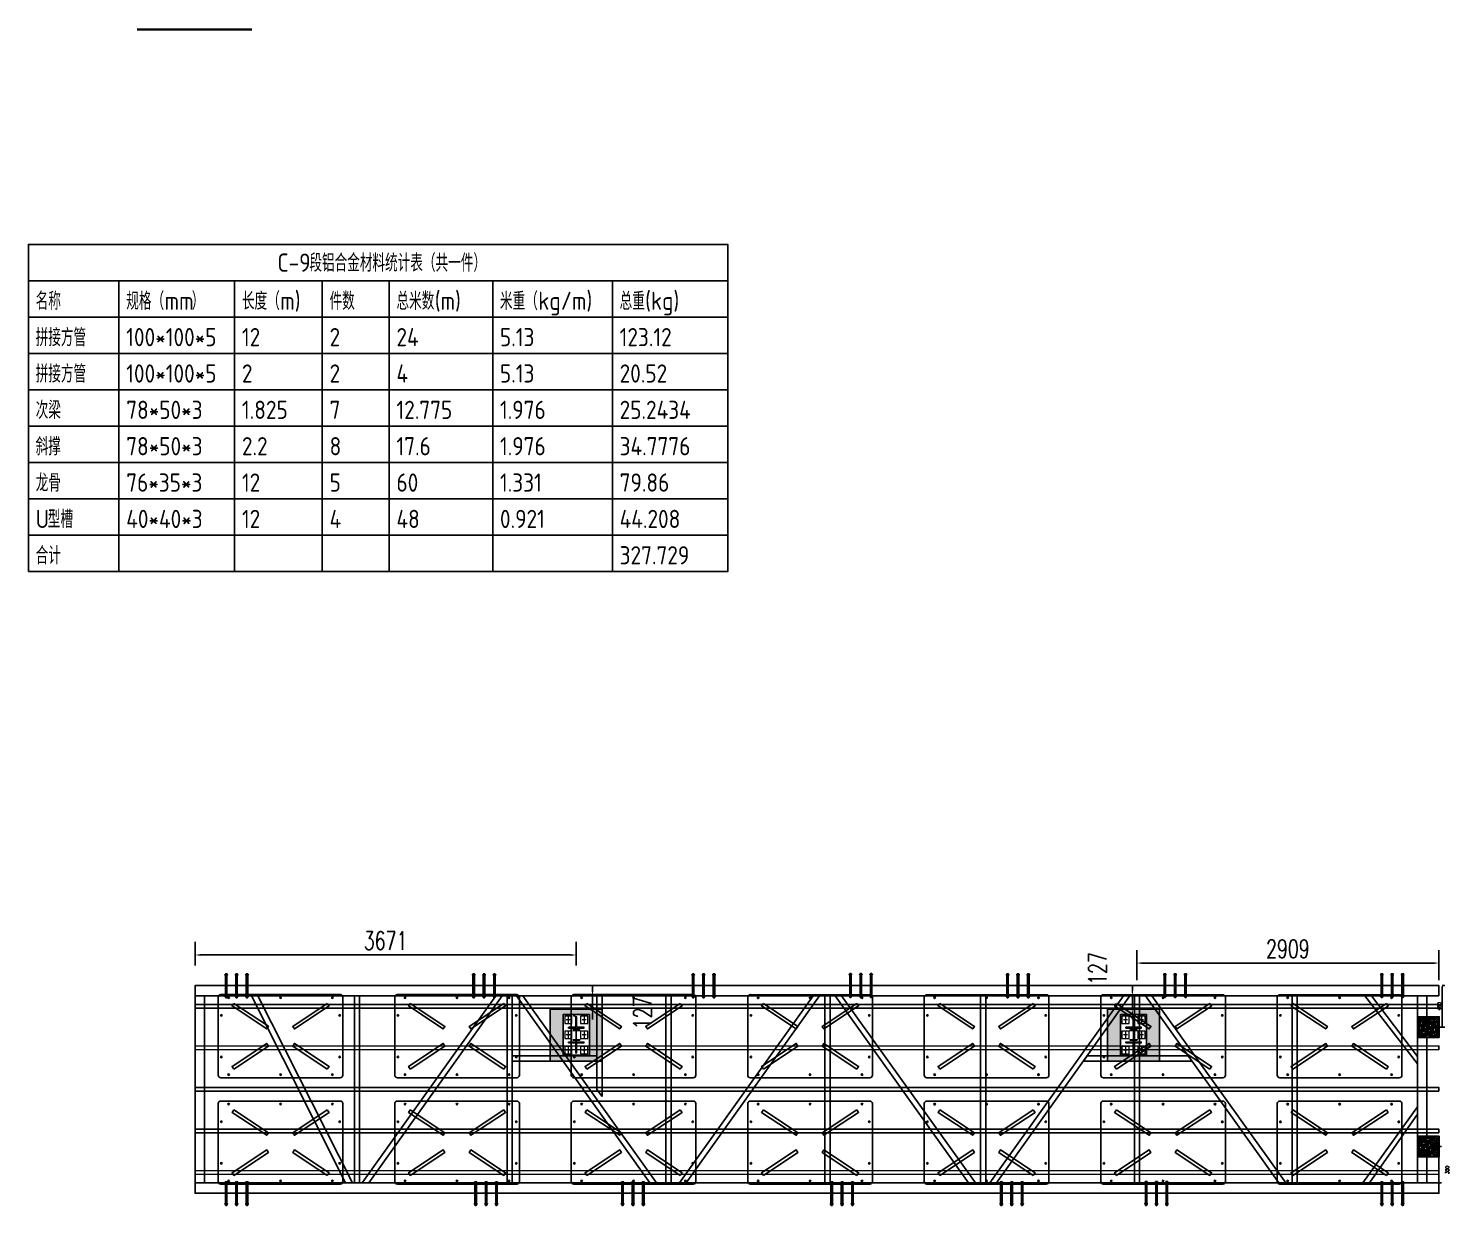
# Model space of a CAD drawing. Extents: x -89702 to 926017, y -610001 to -56924.
# Drawn here: x 51787 to 65474, y -563489 to -552156 of the extents above; entities that cross this region are included whole.
import ezdxf

# ---------------------------------------------------------------- set-up
doc = ezdxf.new("R2010")
doc.units = 0
doc.header["$LTSCALE"] = 10
doc.header["$MEASUREMENT"] = 0
doc.linetypes.add('线型2', pattern=[2.5, 1.5, -1])
for name, color, linetype in [('BJ02', 2, 'Continuous'), ('DIM_SYMB', 3, 'Continuous'), ('L-TEXT文字标注', 7, 'Continuous'), ('PUB_TAB', 7, 'Continuous'), ('W-FLOAT_BOWL浮筒', 253, 'Continuous'), ('W-STEEL_FRAME钢架', 3, 'Continuous'), ('W-STEEL_KEEL钢龙骨', 5, 'Continuous'), ('房屋工字钢', 2, 'Continuous'), ('螺栓孔位', 2, 'Continuous')]:
    doc.layers.add(name, color=color, linetype=linetype)
for name, color, linetype, lineweight in [('孔标注', 9, 'Continuous', 18), ('字符标注', 9, 'Continuous', 18), ('柱_主零件_实线', 51, 'Continuous', 18), ('柱_零件_实线', 3, 'Continuous', 18), ('螺栓组-普通_实线', 9, 'Continuous', 18), ('钢板标注', 9, 'Continuous', 18)]:
    doc.layers.add(name, color=color, linetype=linetype, lineweight=lineweight)
doc.styles.get("Standard").update_dxf_attribs({"font": 'gbenor.shx', "bigfont": 'gbcbig.shx'})
doc.styles.add('STANDARD_T3', font='simplex.shx', dxfattribs={"width": 0.7, "bigfont": 'gbcbig.shx'})
doc.dimstyles.new('W&&10', dxfattribs={"dimtxt": 35, "dimasz": 10, "dimexe": 25, "dimexo": 30, "dimgap": 10, "dimtad": 1, "dimdec": 0, "dimzin": 0, "dimdsep": 46, "dimtxsty": 'STANDARD_T3', "dimcen": 0.09, "dimclrd": 1, "dimclre": 1, "dimclrt": 7, "dimazin": 2, "dimtfac": 1, "dimtdec": 0, "dimtix": 1, "dimtmove": 2, "dimatfit": 3, "dimfxl": 0, "dimtolj": 1, "dimtzin": 0, "dimarcsym": 0})
doc.dimstyles.new('W&&50', dxfattribs={"dimtxt": 175, "dimasz": 50, "dimexe": 125, "dimexo": 150, "dimgap": 50, "dimtad": 1, "dimdec": 0, "dimzin": 0, "dimdsep": 46, "dimtxsty": 'STANDARD_T3', "dimcen": 0.09, "dimclrd": 1, "dimclre": 1, "dimclrt": 7, "dimazin": 2, "dimtfac": 1, "dimtdec": 0, "dimtix": 1, "dimtmove": 2, "dimatfit": 3, "dimfxl": 0, "dimtolj": 1, "dimtzin": 0, "dimarcsym": 0})

# ---------------------------------------------------------------- blocks, each defined once
blk = doc.blocks.new('*U1952')
at = {"color": 4}
blk.add_lwpolyline([(18, 5990), (17, -5990), (-18, -5990), (-17, 5990)], close=True, dxfattribs=at)
blk = doc.blocks.new('*U1953')
at = {"layer": 'W-STEEL_KEEL钢龙骨', "color": 0, "linetype": 'ByBlock', "lineweight": -2, "transparency": 16777216}
for p in [(0, 0), (400, 0), (800, 0), (1200, 0), (1600, 0)]:
    blk.add_blockref('*U1952', p, dxfattribs=at)
blk = doc.blocks.new('01')
h = blk.add_hatch()
h.set_pattern_fill('HOUND', color=77, scale=5)
h.set_pattern_definition([(0, (0, 0), (31.75, 7.9375), [127, -63.5]), (90, (0, 0), (-7.9375, -31.75), [127, -63.5])])
h.paths.add_polyline_path([(50227, 12928), (50227, 12728), (50427, 12728), (50427, 12928)])
h.paths.add_polyline_path([(50382, 12893, -1), (50402, 12893, -1)], flags=16)
h.paths.add_polyline_path([(50252, 12893, -1), (50272, 12893, -1)], flags=16)
h.paths.add_polyline_path([(50402, 12763, -1), (50382, 12763, -1)], flags=16)
h.paths.add_polyline_path([(50272, 12763, -1), (50252, 12763, -1)], flags=16)
at = {"color": 251}
blk.add_lwpolyline([(50227, 12928), (50427, 12928), (50427, 12728), (50227, 12728)], close=True, dxfattribs=at)
at = {"color": 6}
for centre in [(50262, 12893), (50392, 12893), (50262, 12763), (50392, 12763)]:
    blk.add_circle(centre, 10, dxfattribs=at)
blk = doc.blocks.new('*D1954')
at = {"color": 1, "lineweight": -2, "transparency": 16777216}
for p, q in [((384746, -105126), (384772, -105126)), ((384747, -105516), (384747, -105136)), ((384666, -105526), (384772, -105526))]:
    blk.add_line(p, q, dxfattribs=at)
at = {"color": 1, "transparency": 16777216}
for points in [[(384745, -105136), (384748, -105136), (384747, -105126)], [(384745, -105516), (384748, -105516), (384747, -105526)]]:
    blk.add_solid(points, dxfattribs=at)
at = {"layer": 'Defpoints', "color": 0, "transparency": 16777216}
for p in [(384716, -105126), (384747, -105126), (384636, -105526)]:
    blk.add_point(p, dxfattribs=at)
at = {"color": 7, "transparency": 16777216, "insert": (384719, -105326), "char_height": 35, "attachment_point": 5, "rotation": 90, "style": 'STANDARD_T3'}
blk.add_mtext('\\A1;400', dxfattribs=at)
blk = doc.blocks.new('*D1955')
at = {"color": 1, "lineweight": -2, "transparency": 16777216}
for p, q in [((384666, -106676), (384741, -106676)), ((384716, -106686), (384716, -107016)), ((384601, -107026), (384741, -107026))]:
    blk.add_line(p, q, dxfattribs=at)
at = {"color": 1, "transparency": 16777216}
for points in [[(384714, -106686), (384717, -106686), (384716, -106676)], [(384714, -107016), (384717, -107016), (384716, -107026)]]:
    blk.add_solid(points, dxfattribs=at)
at = {"layer": 'Defpoints', "color": 0, "transparency": 16777216}
for p in [(384636, -106676), (384571, -107026), (384716, -107026)]:
    blk.add_point(p, dxfattribs=at)
at = {"color": 7, "transparency": 16777216, "insert": (384795, -106901), "char_height": 35, "attachment_point": 5, "rotation": 90, "style": 'STANDARD_T3'}
blk.add_mtext('\\A1;350', dxfattribs=at)
blk = doc.blocks.new('1')
at = {"lineweight": -3}
for p, q in [((-1521938, 1214338), (-1521935, 1214338)), ((-1521938, 1214336), (-1521931, 1214336)), ((-1521938, 1214336), (-1521914, 1214336)), ((-1521936, 1214341), (-1521936, 1214346)), ((-1521936, 1214346), (-1521916, 1214346)), ((-1521935, 1214341), (-1521936, 1214341)), ((-1521934, 1214347), (-1521932, 1214347)), ((-1521933, 1214352), (-1521931, 1214355)), ((-1521933, 1214136), (-1521933, 1214352)), ((-1521919, 1214352), (-1521933, 1214352)), ((-1521932, 1214347), (-1521919, 1214347)), ((-1521932, 1214346), (-1521932, 1214341)), ((-1521921, 1214355), (-1521931, 1214355)), ((-1521919, 1214352), (-1521921, 1214355)), ((-1521919, 1214347), (-1521921, 1214347)), ((-1521921, 1214346), (-1521921, 1214341)), ((-1521919, 1214136), (-1521919, 1214352)), ((-1521917, 1214341), (-1521916, 1214341)), ((-1521914, 1214338), (-1521917, 1214338)), ((-1521916, 1214341), (-1521916, 1214346)), ((-1521938, 1214136), (-1521931, 1214136)), ((-1521938, 1214136), (-1521914, 1214136)), ((-1521938, 1214134), (-1521935, 1214134)), ((-1521935, 1214131), (-1521936, 1214131)), ((-1521936, 1214131), (-1521936, 1214126)), ((-1521936, 1214126), (-1521916, 1214126)), ((-1521934, 1214125), (-1521932, 1214125)), ((-1521932, 1214126), (-1521932, 1214131)), ((-1521932, 1214125), (-1521919, 1214125)), ((-1521921, 1214126), (-1521921, 1214131)), ((-1521919, 1214125), (-1521921, 1214125)), ((-1521914, 1214134), (-1521917, 1214134)), ((-1521917, 1214131), (-1521916, 1214131)), ((-1521916, 1214131), (-1521916, 1214126))]:
    blk.add_line(p, q, dxfattribs=at)
at = {"color": 1}
for p, q in [((-1521936, 1214346), (-1521934, 1214347)), ((-1521919, 1214347), (-1521916, 1214346))]:
    blk.add_line(p, q, dxfattribs=at)
at = {"color": 6, "lineweight": -3}
for p, q in [((-1521931, 1214136), (-1521931, 1214355)), ((-1521921, 1214136), (-1521921, 1214355))]:
    blk.add_line(p, q, dxfattribs=at)
at = {"lineweight": -3}
for points in [[(-1521933, 1214336), (-1521938, 1214336), (-1521938, 1214338), (-1521914, 1214338), (-1521914, 1214336), (-1521919, 1214336)], [(-1521935, 1214338), (-1521935, 1214341), (-1521917, 1214341), (-1521917, 1214338)], [(-1521933, 1214136), (-1521938, 1214136), (-1521938, 1214134), (-1521914, 1214134), (-1521914, 1214136), (-1521919, 1214136)], [(-1521935, 1214134), (-1521935, 1214131), (-1521917, 1214131), (-1521917, 1214134)]]:
    blk.add_lwpolyline(points, dxfattribs=at)
for centre, radius, start, end in [((-1521934, 1214129), 3.22, 223.6028, 316.3972), ((-1521926, 1214140), 14.7, 248.7607, 291.2393), ((-1521919, 1214129), 3.22, 223.6028, 316.3972)]:
    blk.add_arc(centre, radius, start, end, dxfattribs=at)
blk = doc.blocks.new('螺栓孔位')
at = {"layer": '螺栓孔位', "color": 1, "rotation": 270}
for p in [(-1214244, -1521833), (-1214244, -1521933), (-1214244, -1522033)]:
    blk.add_blockref('1', p, dxfattribs=at)
blk = doc.blocks.new('*D1485')
at = {"layer": 'Defpoints', "color": 0, "transparency": 16777216}
for p in [(53392, -561076), (53392, -561847), (57063, -561847)]:
    blk.add_point(p, dxfattribs=at)
at = {"layer": 'L-TEXT文字标注', "color": 1, "lineweight": -2, "transparency": 16777216}
for p, q in [((53392, -561176), (53392, -560951)), ((57063, -561176), (57063, -560951)), ((57013, -561076), (53442, -561076))]:
    blk.add_line(p, q, dxfattribs=at)
at = {"layer": 'L-TEXT文字标注', "color": 1, "transparency": 16777216}
for points in [[(53442, -561068), (53442, -561085), (53392, -561076)], [(57013, -561068), (57013, -561085), (57063, -561076)]]:
    blk.add_solid(points, dxfattribs=at)
at = {"layer": 'L-TEXT文字标注', "color": 7, "transparency": 16777216, "insert": (55227, -560939), "char_height": 175, "attachment_point": 5, "style": 'STANDARD_T3'}
blk.add_mtext('\\A1;3671', dxfattribs=at)
blk = doc.blocks.new('$matou$00000145')
at = {"layer": 'W-FLOAT_BOWL浮筒'}
for p, q in [((-600, -375), (-600, 375)), ((-575, 400), (575, 400)), ((600, 375), (600, -375)), ((575, -400), (-575, -400))]:
    blk.add_line(p, q, dxfattribs=at)
at = {"layer": 'W-FLOAT_BOWL浮筒', "color": 3}
for p, q in [((-507, 370), (-493, 370)), ((-500, 377), (-500, 363)), ((-7, 370), (7, 370)), ((0, 377), (0, 363)), ((493, 370), (507, 370)), ((500, 377), (500, 363)), ((-577, 200), (-563, 200)), ((-570, 207), (-570, 193)), ((563, 200), (577, 200)), ((570, 207), (570, 193)), ((-577, -200), (-563, -200)), ((-570, -193), (-570, -207)), ((563, -200), (577, -200)), ((570, -193), (570, -207)), ((-507, -370), (-493, -370)), ((-500, -377), (-500, -363)), ((-7, -370), (7, -370)), ((0, -377), (0, -363)), ((493, -370), (507, -370)), ((500, -377), (500, -363))]:
    blk.add_line(p, q, dxfattribs=at)
at = {"layer": 'W-FLOAT_BOWL浮筒', "ltscale": 100}
for points in [[(-450, 316), (-117, 95), (-133, 70), (-467, 291)], [(450, 316), (117, 95), (133, 70), (467, 291)], [(-450, -316), (-117, -95), (-133, -70), (-467, -291)], [(450, -316), (117, -95), (133, -70), (467, -291)]]:
    blk.add_lwpolyline(points, close=True, dxfattribs=at)
at = {"layer": 'W-FLOAT_BOWL浮筒'}
for centre in [(-500, 370), (0, 370), (500, 370), (-570, 200), (570, 200), (-570, -200), (570, -200), (-500, -370), (0, -370), (500, -370)]:
    blk.add_circle(centre, 7, dxfattribs=at)
for centre, start, end in [((-575, 375), 90, 180), ((575, 375), 0, 90), ((-575, -375), 180, 270), ((575, -375), 270, 0)]:
    blk.add_arc(centre, 25, start, end, dxfattribs=at)
blk = doc.blocks.new('*U1524')
at = {"layer": 'W-FLOAT_BOWL浮筒', "rotation": 270}
blk.add_blockref('$matou$00000145', (0, 0), dxfattribs=at)
blk = doc.blocks.new('*U1525')
at = {"layer": 'W-FLOAT_BOWL浮筒', "color": 0, "linetype": 'ByBlock', "lineweight": -2, "transparency": 16777216}
for p in [(0, 10200), (1024, 10200), (0, 8500), (1024, 8500), (0, 6800), (1024, 6800), (0, 5100), (1024, 5100), (0, 3400), (1024, 3400), (0, 1700), (1024, 1700), (0, 0), (1024, 0)]:
    blk.add_blockref('*U1524', p, dxfattribs=at)
blk = doc.blocks.new('GZG')
at = {"layer": '孔标注', "ltscale": 100000, "const_width": 2.01}
blk.add_lwpolyline([(51, 341, 1), (49, 341, 1)], format="xyb", close=True, dxfattribs=at)
at = {"layer": '字符标注', "ltscale": 100000, "const_width": 2.01}
blk.add_lwpolyline([(204, 341, 1), (202, 341, 1)], format="xyb", close=True, dxfattribs=at)
at = {"layer": '柱_主零件_实线', "lineweight": 18, "ltscale": 100000}
for p, q in [((51, 261), (51, 271)), ((202, 271), (51, 271)), ((51, 261), (123, 261)), ((123, 261), (123, 131)), ((130, 261), (202, 261)), ((130, 131), (130, 261)), ((202, 261), (202, 271)), ((51, 120), (51, 131)), ((51, 131), (123, 131)), ((51, 120), (202, 120)), ((130, 131), (202, 131)), ((202, 120), (202, 131))]:
    blk.add_line(p, q, dxfattribs=at)
at = {"layer": '柱_零件_实线', "lineweight": 18, "ltscale": 100000}
for p, q in [((0, 0), (0, 392)), ((0, 392), (253, 392)), ((85, 376), (15, 376)), ((15, 376), (15, 306)), ((15, 306), (85, 306)), ((85, 306), (85, 376)), ((120, 371), (120, 271)), ((133, 371), (120, 371)), ((133, 321), (120, 321)), ((133, 271), (133, 371)), ((238, 376), (168, 376)), ((168, 376), (168, 306)), ((168, 306), (238, 306)), ((238, 306), (238, 376)), ((253, 392), (253, 0)), ((15, 231), (15, 161)), ((85, 231), (15, 231)), ((15, 161), (85, 161)), ((85, 161), (85, 231)), ((133, 271), (120, 271)), ((168, 231), (168, 161)), ((238, 231), (168, 231)), ((168, 161), (238, 161)), ((238, 161), (238, 231)), ((253, 0), (0, 0)), ((15, 85), (15, 15)), ((85, 85), (15, 85)), ((15, 15), (85, 15)), ((85, 15), (85, 85)), ((120, 120), (120, 20)), ((133, 120), (120, 120)), ((133, 70), (120, 70)), ((133, 20), (120, 20)), ((133, 20), (133, 120)), ((168, 85), (168, 15)), ((238, 85), (168, 85)), ((168, 15), (238, 15)), ((238, 15), (238, 85))]:
    blk.add_line(p, q, dxfattribs=at)
at = {"layer": '柱_零件_实线', "linetype": '线型2', "lineweight": 18, "ltscale": 100000}
for p, q in [((133, 301), (120, 301)), ((92, 246), (92, 238)), ((161, 246), (92, 246)), ((92, 238), (124, 238)), ((92, 153), (92, 146)), ((92, 153), (124, 153)), ((92, 146), (161, 146)), ((124, 238), (124, 153)), ((129, 238), (161, 238)), ((129, 153), (129, 238)), ((129, 153), (161, 153)), ((161, 246), (161, 238)), ((161, 153), (161, 146)), ((133, 90), (120, 90))]:
    blk.add_line(p, q, dxfattribs=at)
at = {"layer": '螺栓组-普通_实线', "lineweight": 18, "ltscale": 100000}
for p, q in [((70, 341), (30, 341)), ((50, 371), (50, 311)), ((223, 341), (183, 341)), ((203, 371), (203, 311)), ((70, 196), (30, 196)), ((50, 226), (50, 166)), ((223, 196), (183, 196)), ((203, 226), (203, 166)), ((70, 50), (30, 50)), ((50, 80), (50, 20)), ((223, 50), (183, 50)), ((203, 80), (203, 20))]:
    blk.add_line(p, q, dxfattribs=at)
at = {"layer": '螺栓组-普通_实线', "color": 1, "ltscale": 100000, "const_width": 10}
for points in [[(55, 341, 1), (45, 341, 1)], [(208, 341, 1), (198, 341, 1)], [(55, 196, 1), (45, 196, 1)], [(208, 196, 1), (198, 196, 1)], [(55, 50, 1), (45, 50, 1)], [(208, 50, 1), (198, 50, 1)]]:
    blk.add_lwpolyline(points, format="xyb", close=True, dxfattribs=at)
at = {"layer": '钢板标注', "ltscale": 100000, "const_width": 2.01}
for points in [[(51, 50, 1), (49, 50, 1)], [(254, 0, 1), (252, 0, 1)]]:
    blk.add_lwpolyline(points, format="xyb", close=True, dxfattribs=at)
blk = doc.blocks.new('GG')
at = {"layer": 'W-STEEL_FRAME钢架', "true_color": 0x636466}
h = blk.add_hatch(color=251, dxfattribs=at)
h.dxf.hatch_style = 1
h.paths.add_polyline_path([(500, 500), (0, 500), (0, 0), (500, 0)])
h.paths.add_polyline_path([(377, 55), (124, 55), (124, 447), (377, 447)], flags=16)
at = {"layer": 'BJ02', "color": 3}
blk.add_lwpolyline([(0, 0), (500, 0), (500, 500), (0, 500)], close=True, dxfattribs=at)
at = {"layer": '房屋工字钢', "color": 2}
blk.add_lwpolyline([(124, 55), (377, 55), (377, 447), (124, 447)], close=True, dxfattribs=at)
at = {"layer": 'W-STEEL_FRAME钢架', "color": 3}
blk.add_blockref('GZG', (124, 55), dxfattribs=at)
blk = doc.blocks.new('*D1526')
at = {"layer": 'Defpoints', "color": 0, "transparency": 16777216}
for p in [(57262, -561470), (57220, -561597), (57262, -561597)]:
    blk.add_point(p, dxfattribs=at)
at = {"layer": 'W-STEEL_FRAME钢架', "color": 1, "lineweight": -2, "transparency": 16777216}
for p, q in [((57220, -561420), (57220, -561370)), ((57112, -561470), (57095, -561470)), ((57220, -561470), (57220, -561597)), ((57112, -561597), (57095, -561597)), ((57220, -561647), (57220, -561697))]:
    blk.add_line(p, q, dxfattribs=at)
at = {"layer": 'W-STEEL_FRAME钢架', "color": 1, "transparency": 16777216}
for points in [[(57211, -561420), (57228, -561420), (57220, -561470)], [(57211, -561647), (57228, -561647), (57220, -561597)]]:
    blk.add_solid(points, dxfattribs=at)
at = {"layer": 'W-STEEL_FRAME钢架', "color": 7, "transparency": 16777216, "insert": (57701, -561634), "char_height": 175, "attachment_point": 5, "rotation": 90, "style": 'STANDARD_T3'}
blk.add_mtext('\\A1;127', dxfattribs=at)
blk = doc.blocks.new('*D1527')
at = {"layer": 'Defpoints', "color": 0, "transparency": 16777216}
for p in [(62419, -561470), (62450, -561470), (62450, -561597)]:
    blk.add_point(p, dxfattribs=at)
at = {"layer": 'W-STEEL_FRAME钢架', "color": 1, "lineweight": -2, "transparency": 16777216}
for p, q in [((62419, -561420), (62419, -561370)), ((62300, -561470), (62294, -561470)), ((62419, -561597), (62419, -561470)), ((62300, -561597), (62294, -561597)), ((62419, -561647), (62419, -561697))]:
    blk.add_line(p, q, dxfattribs=at)
at = {"layer": 'W-STEEL_FRAME钢架', "color": 1, "transparency": 16777216}
for points in [[(62411, -561420), (62427, -561420), (62419, -561470)], [(62411, -561647), (62427, -561647), (62419, -561597)]]:
    blk.add_solid(points, dxfattribs=at)
at = {"layer": 'W-STEEL_FRAME钢架', "color": 7, "transparency": 16777216, "insert": (62084, -561207), "char_height": 175, "attachment_point": 5, "rotation": 90, "style": 'STANDARD_T3'}
blk.add_mtext('\\A1;127', dxfattribs=at)
blk = doc.blocks.new('*D1528')
at = {"layer": 'Defpoints', "color": 0, "transparency": 16777216}
for p in [(65372, -561154), (62463, -561470), (65372, -561470)]:
    blk.add_point(p, dxfattribs=at)
at = {"layer": 'W-STEEL_FRAME钢架', "color": 1, "lineweight": -2, "transparency": 16777216}
for p, q in [((62463, -561320), (62463, -561029)), ((65372, -561320), (65372, -561029)), ((62513, -561154), (65322, -561154))]:
    blk.add_line(p, q, dxfattribs=at)
at = {"layer": 'W-STEEL_FRAME钢架', "color": 1, "transparency": 16777216}
for points in [[(62513, -561146), (62513, -561163), (62463, -561154)], [(65322, -561146), (65322, -561163), (65372, -561154)]]:
    blk.add_solid(points, dxfattribs=at)
at = {"layer": 'W-STEEL_FRAME钢架', "color": 7, "transparency": 16777216, "insert": (63917, -561017), "char_height": 175, "attachment_point": 5, "style": 'STANDARD_T3'}
blk.add_mtext('\\A1;2909', dxfattribs=at)
blk = doc.blocks.new('C-10')
at = {"color": 2}
for points in [[(384715.6, -105226.2), (372735.6, -105226.2), (372735.6, -105126.2), (384715.6, -105126.2)], [(372735.6, -107026.2), (372825.6, -107026.2), (372825.6, -105226.2), (372735.6, -105226.2)]]:
    blk.add_lwpolyline(points, close=True, dxfattribs=at)
at = {"color": 6}
blk.add_lwpolyline([(384598.6, -107026.2), (384508.6, -107026.2), (384508.6, -105226.2), (384598.6, -105226.2)], close=True, dxfattribs=at)
at = {"color": 2}
blk.add_lwpolyline([(372735.6, -107026.2), (372735.6, -107126.2), (384715.6, -107126.2), (384715.6, -107026.2), (372759.6, -107026.2)], dxfattribs=at)
at = {"layer": 'W-STEEL_FRAME钢架', "color": 1}
for points in [[(374250.7, -107026.2), (374185.1, -107026.2), (373278.7, -105226.2), (373340.1, -105226.2), (374250.7, -107026.2)], [(374344.1, -107026.2), (374409.7, -107026.2), (375694.1, -105226.2), (375632.6, -105226.2), (374344.1, -107026.2)], [(377180.7, -107026.2), (377115.1, -107026.2), (375830.7, -105226.2), (375892.1, -105226.2), (377180.7, -107026.2)], [(377400.7, -107026.2), (377466.3, -107026.2), (378750.7, -105226.2), (378689.3, -105226.2), (377400.7, -107026.2)], [(380250.7, -107026.2), (380185.1, -107026.2), (378900.7, -105226.2), (378962.1, -105226.2), (380250.7, -107026.2)], [(380389.7, -107026.2), (380455.3, -107026.2), (381739.7, -105226.2), (381678.3, -105226.2), (380389.7, -107026.2)], [(383239.7, -107026.2), (383174.1, -107026.2), (381889.7, -105226.2), (381951.1, -105226.2), (383239.7, -107026.2)], [(384001.5, -105224.4), (384067.1, -105225.8), (384508.9, -105811), (384508.2, -105881.1), (384001.5, -105224.4)], [(383982.6, -107026.2), (384048.2, -107026.2), (384508.6, -106363.9), (384508.6, -106293.7), (383982.6, -107026.2)]]:
    blk.add_lwpolyline(points, dxfattribs=at)
for points in [[(374270.4, -107026.2), (374320.4, -107026.2), (374320.4, -105226.2), (374270.4, -105226.2)], [(375740.8, -107026.2), (375790.8, -107026.2), (375790.8, -105226.2), (375740.8, -105226.2)], [(377270.4, -107026.2), (377320.4, -107026.2), (377320.4, -105226.2), (377270.4, -105226.2)], [(378801.1, -107026.2), (378851.1, -107026.2), (378851.1, -105226.2), (378801.1, -105226.2)], [(380300.4, -107026.2), (380350.4, -107026.2), (380350.4, -105226.2), (380300.4, -105226.2)], [(381782.5, -107026.2), (381832.5, -107026.2), (381832.5, -105226.2), (381782.5, -105226.2)], [(383300.4, -107026.2), (383350.4, -107026.2), (383350.4, -105226.2), (383300.4, -105226.2)]]:
    blk.add_lwpolyline(points, close=True, dxfattribs=at)
at = {"color": 4, "rotation": 180}
blk.add_blockref('01', (434945.7, -92698.3), dxfattribs=at)
at = {"color": 4, "xscale": -1}
blk.add_blockref('01', (434945.7, -119504.1), dxfattribs=at)
at = {"layer": 'W-STEEL_KEEL钢龙骨', "rotation": 270}
blk.add_blockref('*U1953', (378725.6, -105326.2), dxfattribs=at)
at = {"layer": '螺栓孔位', "rotation": 270}
for p in [(373142.6, -105133.9), (384272.6, -105131.9), (373142.6, -107133.9), (384272.6, -107133.9)]:
    blk.add_blockref('螺栓孔位', p, dxfattribs=at)
at = {"color": 2}
dim = blk.add_linear_dim(base=(384746.6, -105126.2), p1=(384635.6, -105526.2), p2=(384715.6, -105126.2), angle=90, dimstyle='W&&10', dxfattribs=at)
dim.commit()
dim.dimension.update_dxf_attribs({"geometry": '*D1954', "text_midpoint": (384719.1, -105326.2)})
dim = blk.add_linear_dim(base=(384715.6, -107026.2), p1=(384635.6, -106676.2), p2=(384570.6, -107026.2), angle=90, dimstyle='W&&10', dxfattribs=at)
dim.commit()
dim.dimension.update_dxf_attribs({"geometry": '*D1955', "text_midpoint": (384794.9, -106901.2), "dimtype": 128})

msp = doc.modelspace()

# ---------------------------------------------------------------- linework, layer by layer
at = {"layer": 'DIM_SYMB', "const_width": 21}
msp.add_lwpolyline([(52832.5, -552166.8), (53939.6, -552166.8)], dxfattribs=at)
at = {"layer": 'PUB_TAB'}
msp.add_lwpolyline([(51787, -557385.6), (58521.8, -557385.6), (58521.8, -554235.6), (51787, -554235.6)], close=True, dxfattribs=at)
for points in [[(51787, -554585.6), (58521.8, -554585.6)], [(52659.1, -554585.6), (52659.1, -557385.6)], [(53773.3, -554585.6), (53773.3, -557385.6)], [(54617.4, -554585.6), (54617.4, -557385.6)], [(55261.7, -554585.6), (55261.7, -557385.6)], [(56258.4, -554585.6), (56258.4, -557385.6)], [(57410.9, -554585.6), (57410.9, -557385.6)], [(51787, -554935.6), (58521.8, -554935.6)], [(51787, -555285.6), (58521.8, -555285.6)], [(51787, -555635.6), (58521.8, -555635.6)], [(51787, -555985.6), (58521.8, -555985.6)], [(51787, -556335.6), (58521.8, -556335.6)], [(51787, -556685.6), (58521.8, -556685.6)], [(51787, -557035.6), (58521.8, -557035.6)]]:
    msp.add_lwpolyline(points, dxfattribs=at)
at = {"layer": 'W-STEEL_FRAME钢架', "color": 3}
for points in [[(57312.8, -562440.3), (57262.4, -562369.8), (57262.4, -561470.3), (57312.8, -561470.3)], [(57262.6, -562046.8), (57262.6, -562097.2), (56447, -562097.2), (56447, -562046.8)], [(62957.3, -562046.8), (62993.3, -562097.2), (61948.6, -562097.2), (61984.6, -562046.8)]]:
    msp.add_lwpolyline(points, close=True, dxfattribs=at)

# ---------------------------------------------------------------- block references
at = {"layer": 'BJ02', "color": 1}
msp.add_blockref('C-10', (-319343.7, -456244.1), dxfattribs=at)
at = {"layer": 'W-FLOAT_BOWL浮筒', "rotation": 89.99834678075077}
msp.add_blockref('*U1525', (64415.1, -562882.5), dxfattribs=at)
at = {"layer": 'W-STEEL_FRAME钢架', "color": 3}
for p in [(56812.8, -562097.2), (62179.8, -562097.2)]:
    msp.add_blockref('GG', p, dxfattribs=at)
at = {"layer": '螺栓孔位', "rotation": 270}
for p in [(56182.1, -561378), (58296.5, -561378), (59810.5, -561374.6), (61324.5, -561378.1), (62838.5, -561375.9), (56201.8, -563378), (57616.2, -563378), (59630.1, -563378), (61264.1, -563378), (62658.1, -563376)]:
    msp.add_blockref('螺栓孔位', p, dxfattribs=at)

# ---------------------------------------------------------------- texts
at = {"layer": 'PUB_TAB'}
for s, height, p in [('C-9', 175, (54185.9, -554498.1)), ('段铝合金材料统计表（共一件）', 168.794, (54492.6, -554498.1)), ('名称', 168.79, (51857, -554865.6)), ('规格（', 168.79, (52729.1, -554865.6)), ('）', 168.8, (53360.2, -554865.6)), ('长度（', 168.79, (53843.3, -554865.6)), ('m)', 175, (54211.9, -554865.6)), ('件数', 168.79, (54687.4, -554865.6)), ('总米数', 168.79, (55331.7, -554865.6)), ('(m)', 175, (55700.3, -554865.6)), ('米重（', 168.79, (56328.4, -554865.6)), ('kg/m)', 175, (56697, -554865.6)), ('总重', 168.79, (57480.9, -554865.6)), ('(kg)', 175, (57726.6, -554865.6)), ('mm', 175, (53097.7, -554865.6)), ('拼接方管', 168.79, (51857, -555215.6)), ('100*100*5', 175, (52729.1, -555215.6)), ('12', 175, (53843.3, -555215.6)), ('2', 175, (54687.4, -555215.6)), ('24', 175, (55331.7, -555215.6)), ('5.13', 175, (56328.4, -555215.6)), ('123.12', 175, (57480.9, -555215.6)), ('拼接方管', 168.79, (51857, -555565.6)), ('100*100*5', 175, (52729.1, -555565.6)), ('2', 175, (53843.3, -555565.6)), ('2', 175, (54687.4, -555565.6)), ('4', 175, (55331.7, -555565.6)), ('5.13', 175, (56328.4, -555565.6)), ('20.52', 175, (57480.9, -555565.6)), ('次梁', 168.79, (51857, -555915.6)), ('78*50*3', 175, (52729.1, -555915.6)), ('1.825', 175, (53843.3, -555915.6)), ('7', 175, (54687.4, -555915.6)), ('12.775', 175, (55331.7, -555915.6)), ('1.976', 175, (56328.4, -555915.6)), ('25.2434', 175, (57480.9, -555915.6)), ('斜撑', 168.79, (51857, -556265.6)), ('78*50*3', 175, (52729.1, -556265.6)), ('2.2', 175, (53843.3, -556265.6)), ('8', 175, (54687.4, -556265.6)), ('17.6', 175, (55331.7, -556265.6)), ('1.976', 175, (56328.4, -556265.6)), ('34.7776', 175, (57480.9, -556265.6)), ('龙骨', 168.79, (51857, -556615.6)), ('76*35*3', 175, (52729.1, -556615.6)), ('12', 175, (53843.3, -556615.6)), ('5', 175, (54687.4, -556615.6)), ('60', 175, (55331.7, -556615.6)), ('1.331', 175, (56328.4, -556615.6)), ('79.86', 175, (57480.9, -556615.6)), ('U', 175, (51857, -556965.6)), ('型槽', 168.79, (51973.7, -556965.6)), ('40*40*3', 175, (52729.1, -556965.6)), ('12', 175, (53843.3, -556965.6)), ('4', 175, (54687.4, -556965.6)), ('48', 175, (55331.7, -556965.6)), ('0.921', 175, (56328.4, -556965.6)), ('44.208', 175, (57480.9, -556965.6)), ('合计', 168.79, (51857, -557315.6)), ('327.729', 175, (57480.9, -557315.6))]:
    msp.add_text(s, height=height, dxfattribs=at).set_placement(p)

# ---------------------------------------------------------------- dimensions: what is measured, and where the dimension line sits
at = {"layer": 'L-TEXT文字标注', "color": 3}
dim = msp.add_linear_dim(base=(53391.9, -561076.4), p1=(57062.8, -561847.2), p2=(53391.9, -561847.2), dimstyle='W&&50', override={"dimfxlon": 1}, dxfattribs=at)
dim.commit()
dim.dimension.update_dxf_attribs({"geometry": '*D1485', "text_midpoint": (55227.3, -560938.9)})
at = {"layer": 'W-STEEL_FRAME钢架', "color": 3}
for base, p1, p2, picture, middle in [((62419, -561470.3), (62449.8, -561597.2), (62449.8, -561470.3), '*D1527', (62084, -561206.6)), ((57219.8, -561597.2), (57262.4, -561470.3), (57262.4, -561597.2), '*D1526', (57701.4, -561633.8))]:
    dim = msp.add_linear_dim(base=base, p1=p1, p2=p2, angle=90, dimstyle='W&&50', dxfattribs=at)
    dim.commit()
    dim.dimension.update_dxf_attribs({"geometry": picture, "text_midpoint": middle, "dimtype": 128})
dim = msp.add_linear_dim(base=(65371.9, -561154.4), p1=(62462.8, -561470.3), p2=(65371.9, -561470.3), dimstyle='W&&50', dxfattribs=at)
dim.commit()
dim.dimension.update_dxf_attribs({"geometry": '*D1528', "text_midpoint": (63917.3, -561016.9)})

doc.saveas('drawing.dxf')
